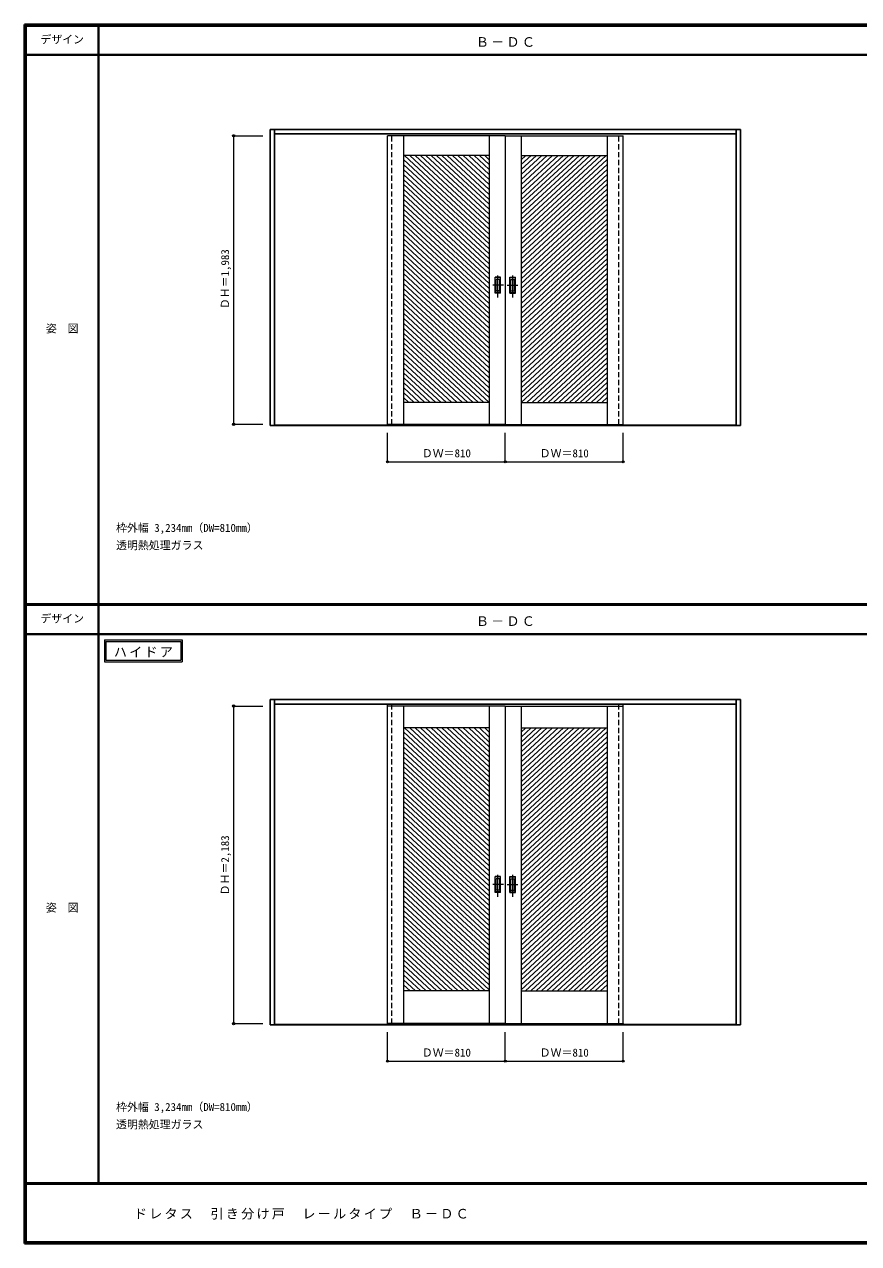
# Model space of a CAD drawing. Units: millimetres, scale not verified. Extents: x -6000 to 5700, y -4307 to 4175.
# Drawn here: x -6000 to -267, y -4205 to 4175 of the extents above; entities that cross this region are included whole.
import ezdxf
from ezdxf.enums import TextEntityAlignment as Align

# ---------------------------------------------------------------- set-up
doc = ezdxf.new("R2010")
doc.units = ezdxf.units.MM
doc.header["$LTSCALE"] = 30
doc.header["$PDMODE"] = 32
doc.header["$PDSIZE"] = 15
doc.linetypes.add('CHAIN1', pattern=[8, 5, -1, 1, -1])
doc.linetypes.add('DASHED1', pattern=[1.8, 1.2, -0.6])
for name, color, linetype, lineweight in [('0-2_扉', 7, 'Continuous', 18), ('0-4_枠', 3, 'Continuous', 25), ('0-6_引手', 7, 'Continuous', 18), ('0-A_文字', 7, 'Continuous', 18), ('0-B_寸法', 7, 'Continuous', 9), ('0-C_ハッチ', 4, 'Continuous', 9), ('F-1_枠', 6, 'Continuous', 40), ('F-A_文字', 7, 'Continuous', 18)]:
    doc.layers.add(name, color=color, linetype=linetype, lineweight=lineweight)
doc.styles.add('ＭＳ ゴシック', font='')
doc.styles.get('ＭＳ ゴシック').set_extended_font_data('MS Gothic')

msp = doc.modelspace()

# ---------------------------------------------------------------- linework, layer by layer
at = {"layer": '0-2_扉', "color": 4, "linetype": 'DASHED1', "lineweight": 9}
for p, q in [((-3505, 1425.5), (-3505, 3423)), ((-3475, 1425.5), (-3475, 3423)), ((-1915, 1425.5), (-1915, 3423)), ((-1885, 1425.5), (-1885, 3423))]:
    msp.add_line(p, q, dxfattribs=at)
at = {"layer": '0-2_扉'}
for p, q in [((-2695, 3409), (-3505, 3409)), ((-3395, 3409), (-3395, 1426)), ((-2805, 3409), (-2805, 1426)), ((-2695, 3409), (-2695, 1426)), ((-2695, 3409), (-1885, 3409)), ((-2695, 3409), (-2695, 1426)), ((-2585, 3409), (-2585, 1426)), ((-1995, 3409), (-1995, 1426)), ((-2805, 3274), (-3395, 3274)), ((-2585, 3274), (-1995, 3274)), ((-2805, 1576), (-3395, 1576)), ((-2585, 1576), (-1995, 1576)), ((-2695, -510.25), (-3505, -510.25)), ((-3395, -510.25), (-3395, -2693.25)), ((-2805, -510.25), (-2805, -2693.25)), ((-2695, -510.25), (-2695, -2693.25)), ((-2695, -510.25), (-1885, -510.25)), ((-2695, -510.25), (-2695, -2693.25)), ((-2585, -510.25), (-2585, -2693.25)), ((-1995, -510.25), (-1995, -2693.25)), ((-2805, -660.25), (-3395, -660.25)), ((-2585, -660.25), (-1995, -660.25)), ((-2805, -2468.25), (-3395, -2468.25)), ((-2585, -2468.25), (-1995, -2468.25))]:
    msp.add_line(p, q, dxfattribs=at)
at = {"layer": '0-2_扉', "color": 3, "lineweight": 25}
for p, q in [((-3505, 1426), (-3505, 1418)), ((-3475, 1426), (-3475, 1418)), ((-1915, 1426), (-1915, 1418)), ((-1885, 1426), (-1885, 1418)), ((-3505, 1418), (-3475, 1418)), ((-1915, 1418), (-1885, 1418))]:
    msp.add_line(p, q, dxfattribs=at)
at = {"layer": '0-2_扉'}
for points in [[(-2695, 1426), (-3505, 1426), (-3505, 3409)], [(-2695, 1426), (-1885, 1426), (-1885, 3409)], [(-2695, -2693.25), (-3505, -2693.25), (-3505, -510.25)], [(-2695, -2693.25), (-1885, -2693.25), (-1885, -510.25)]]:
    msp.add_lwpolyline(points, dxfattribs=at)
at = {"layer": '0-4_枠'}
for p, q in [((-4312, 1418), (-4312, 3453)), ((-4312, 3453), (-1078, 3453)), ((-4282, 1418), (-4282, 3453)), ((-1108, 1418), (-1108, 3453)), ((-1078, 1418), (-1078, 3453)), ((-4282, 3423), (-1108, 3423)), ((-4282, 1418), (-4312, 1418)), ((-1108, 1421), (-4282, 1421)), ((-1108, 1418), (-4282, 1418)), ((-1078, 1418), (-1108, 1418)), ((-4312, -2701.25), (-4312, -466.25)), ((-4312, -466.25), (-1078, -466.25)), ((-4282, -2701.25), (-4282, -466.25)), ((-4282, -496.25), (-1108, -496.25)), ((-1108, -2701.25), (-1108, -466.25)), ((-1078, -2701.25), (-1078, -466.25)), ((-4282, -2701.25), (-4312, -2701.25)), ((-1108, -2698.25), (-4282, -2698.25)), ((-1108, -2701.25), (-4282, -2701.25)), ((-3505, -2693.25), (-3505, -2701.25)), ((-3505, -2701.25), (-3475, -2701.25)), ((-3475, -2693.25), (-3475, -2701.25)), ((-1915, -2693.25), (-1915, -2701.25)), ((-1915, -2701.25), (-1885, -2701.25)), ((-1885, -2693.25), (-1885, -2701.25)), ((-1078, -2701.25), (-1108, -2701.25))]:
    msp.add_line(p, q, dxfattribs=at)
at = {"layer": '0-4_枠', "color": 4, "linetype": 'DASHED1', "lineweight": 9}
for p, q in [((-3505, -2693.75), (-3505, -496.25)), ((-3475, -2693.75), (-3475, -496.25)), ((-1915, -2693.75), (-1915, -496.25)), ((-1885, -2693.75), (-1885, -496.25))]:
    msp.add_line(p, q, dxfattribs=at)
at = {"layer": '0-6_引手'}
for p, q in [((-2727, 2438.5), (-2765, 2438.5)), ((-2765, 2328.5), (-2765, 2438.5)), ((-2727, 2328.5), (-2727, 2438.5)), ((-2663, 2438.5), (-2625, 2438.5)), ((-2663, 2328.5), (-2663, 2438.5)), ((-2625, 2328.5), (-2625, 2438.5)), ((-2733.5, 2422.5), (-2758.5, 2422.5)), ((-2758.5, 2344.5), (-2758.5, 2422.5)), ((-2733.5, 2344.5), (-2733.5, 2422.5)), ((-2656.5, 2422.5), (-2631.5, 2422.5)), ((-2656.5, 2344.5), (-2656.5, 2422.5)), ((-2631.5, 2344.5), (-2631.5, 2422.5)), ((-2727, 2328.5), (-2765, 2328.5)), ((-2733.5, 2344.5), (-2758.5, 2344.5)), ((-2663, 2328.5), (-2625, 2328.5)), ((-2656.5, 2344.5), (-2631.5, 2344.5)), ((-2727, -1680.75), (-2765, -1680.75)), ((-2765, -1790.75), (-2765, -1680.75)), ((-2733.5, -1696.75), (-2758.5, -1696.75)), ((-2758.5, -1774.75), (-2758.5, -1696.75)), ((-2733.5, -1774.75), (-2733.5, -1696.75)), ((-2727, -1790.75), (-2727, -1680.75)), ((-2663, -1680.75), (-2625, -1680.75)), ((-2663, -1790.75), (-2663, -1680.75)), ((-2656.5, -1696.75), (-2631.5, -1696.75)), ((-2656.5, -1774.75), (-2656.5, -1696.75)), ((-2631.5, -1774.75), (-2631.5, -1696.75)), ((-2625, -1790.75), (-2625, -1680.75)), ((-2727, -1790.75), (-2765, -1790.75)), ((-2733.5, -1774.75), (-2758.5, -1774.75)), ((-2663, -1790.75), (-2625, -1790.75)), ((-2656.5, -1774.75), (-2631.5, -1774.75))]:
    msp.add_line(p, q, dxfattribs=at)
at = {"layer": '0-6_引手', "linetype": 'DASHED1'}
for p, q in [((-2762, 2332.5), (-2762, 2434.5)), ((-2628, 2332.5), (-2628, 2434.5)), ((-2730, 2332.5), (-2762, 2332.5)), ((-2660, 2332.5), (-2628, 2332.5)), ((-2762, -1786.75), (-2762, -1684.75)), ((-2628, -1786.75), (-2628, -1684.75)), ((-2730, -1786.75), (-2762, -1786.75)), ((-2660, -1786.75), (-2628, -1786.75))]:
    msp.add_line(p, q, dxfattribs=at)
at = {"layer": '0-6_引手', "linetype": 'CHAIN1'}
for p, q in [((-2746, 2298.27), (-2746, 2469.12)), ((-2644, 2298.27), (-2644, 2469.12)), ((-2707.93, 2383.5), (-2780.44, 2383.5)), ((-2682.07, 2383.5), (-2609.56, 2383.5)), ((-2746, -1820.98), (-2746, -1650.13)), ((-2644, -1820.98), (-2644, -1650.13)), ((-2707.93, -1735.75), (-2780.44, -1735.75)), ((-2682.07, -1735.75), (-2609.56, -1735.75))]:
    msp.add_line(p, q, dxfattribs=at)
at = {"layer": '0-6_引手', "linetype": 'DASHED1'}
for points in [[(-2730, 2332.5), (-2730, 2434.5), (-2762, 2434.5)], [(-2660, 2332.5), (-2660, 2434.5), (-2628, 2434.5)], [(-2730, -1786.75), (-2730, -1684.75), (-2762, -1684.75)], [(-2660, -1786.75), (-2660, -1684.75), (-2628, -1684.75)]]:
    msp.add_lwpolyline(points, dxfattribs=at)
at = {"layer": '0-A_文字'}
for p, q in [((-5450, -55.5), (-5450, -205.5)), ((-5440, -65.5), (-4925.67, -65.5)), ((-4925.67, -65.5), (-4925.67, -195.5)), ((-5450, -205.5), (-4915.67, -205.5))]:
    msp.add_line(p, q, dxfattribs=at)
for points in [[(-5450, -55.5), (-4915.67, -55.5), (-4915.67, -205.5)], [(-5440, -65.5), (-5440, -195.5), (-4925.67, -195.5)]]:
    msp.add_lwpolyline(points, dxfattribs=at)
at = {"layer": '0-B_寸法', "color": 4}
for p, q in [((-4562, 3409.5), (-4362, 3409.5)), ((-4562, 3409.5), (-4562, 1426.5)), ((-4562, 1426.5), (-4362, 1426.5)), ((-3505, 1168), (-3505, 1368)), ((-2695, 1168), (-2695, 1368)), ((-1885, 1168), (-1885, 1368)), ((-3505, 1168), (-1885, 1168)), ((-4562, -510.25), (-4362, -510.25)), ((-4562, -510.25), (-4562, -2693.25)), ((-4562, -2693.25), (-4362, -2693.25)), ((-3505, -2951.25), (-3505, -2751.25)), ((-2695, -2951.25), (-2695, -2751.25)), ((-1885, -2951.25), (-1885, -2751.25)), ((-3505, -2951.25), (-1885, -2951.25))]:
    msp.add_line(p, q, dxfattribs=at)
at = {"layer": '0-B_寸法'}
for p in [(-4562, 3409.5), (-4562, 1426.5), (-3505, 1168), (-2695, 1168), (-1885, 1168), (-4562, -510.25), (-4562, -2693.25), (-3505, -2951.25), (-2695, -2951.25), (-1885, -2951.25)]:
    msp.add_point(p, dxfattribs=at)
at = {"layer": '0-C_ハッチ'}
for p, q in [((-3388.3, 3274), (-2805, 2733.91)), ((-3351.5, 3274), (-2805, 2767.98)), ((-3314.71, 3274), (-2805, 2802.05)), ((-3277.91, 3274), (-2805, 2836.12)), ((-3241.11, 3274), (-2805, 2870.19)), ((-3204.32, 3274), (-2805, 2904.26)), ((-3167.52, 3274), (-2805, 2938.34)), ((-3130.72, 3274), (-2805, 2972.41)), ((-3093.93, 3274), (-2805, 3006.48)), ((-3057.13, 3274), (-2805, 3040.55)), ((-3020.33, 3274), (-2805, 3074.62)), ((-2983.53, 3274), (-2805, 3108.69)), ((-2946.74, 3274), (-2805, 3142.76)), ((-2909.94, 3274), (-2805, 3176.83)), ((-2873.14, 3274), (-2805, 3210.9)), ((-2836.35, 3274), (-2805, 3244.97)), ((-2516.86, 3274), (-2585, 3210.9)), ((-2480.06, 3274), (-2585, 3176.83)), ((-2443.26, 3274), (-2585, 3142.76)), ((-2406.47, 3274), (-2585, 3108.69)), ((-2553.65, 3274), (-2585, 3244.97)), ((-2369.67, 3274), (-2585, 3074.62)), ((-2332.87, 3274), (-2585, 3040.55)), ((-2296.08, 3274), (-2585, 3006.48)), ((-2259.28, 3274), (-2585, 2972.41)), ((-2222.48, 3274), (-2585, 2938.34)), ((-2185.69, 3274), (-2585, 2904.26)), ((-2148.89, 3274), (-2585, 2870.19)), ((-2112.09, 3274), (-2585, 2836.12)), ((-2075.3, 3274), (-2585, 2802.05)), ((-2038.5, 3274), (-2585, 2767.98)), ((-2001.7, 3274), (-2585, 2733.91)), ((-3395, 3246.13), (-2805, 2699.84)), ((-3395, 3212.06), (-2805, 2665.77)), ((-1995, 3246.13), (-2585, 2699.84)), ((-1995, 3212.06), (-2585, 2665.77)), ((-3395, 3177.99), (-2805, 2631.7)), ((-3395, 3143.92), (-2805, 2597.62)), ((-3395, 3109.85), (-2805, 2563.55)), ((-1995, 3177.99), (-2585, 2631.7)), ((-1995, 3143.92), (-2585, 2597.62)), ((-1995, 3109.85), (-2585, 2563.55)), ((-3395, 3075.78), (-2805, 2529.48)), ((-3395, 3041.71), (-2805, 2495.41)), ((-1995, 3075.78), (-2585, 2529.48)), ((-1995, 3041.71), (-2585, 2495.41)), ((-3395, 3007.64), (-2805, 2461.34)), ((-3395, 2973.57), (-2805, 2427.27)), ((-3395, 2939.49), (-2805, 2393.2)), ((-1995, 3007.64), (-2585, 2461.34)), ((-1995, 2973.57), (-2585, 2427.27)), ((-1995, 2939.49), (-2585, 2393.2)), ((-3395, 2905.42), (-2805, 2359.13)), ((-3395, 2871.35), (-2805, 2325.06)), ((-1995, 2905.42), (-2585, 2359.13)), ((-1995, 2871.35), (-2585, 2325.06)), ((-3395, 2837.28), (-2805, 2290.99)), ((-3395, 2803.21), (-2805, 2256.91)), ((-3395, 2769.14), (-2805, 2222.84)), ((-1995, 2837.28), (-2585, 2290.99)), ((-1995, 2803.21), (-2585, 2256.91)), ((-1995, 2769.14), (-2585, 2222.84)), ((-3395, 2735.07), (-2805, 2188.77)), ((-3395, 2701), (-2805, 2154.7)), ((-1995, 2735.07), (-2585, 2188.77)), ((-1995, 2701), (-2585, 2154.7)), ((-3395, 2666.93), (-2805, 2120.63)), ((-3395, 2632.86), (-2805, 2086.56)), ((-3395, 2598.78), (-2805, 2052.49)), ((-1995, 2666.93), (-2585, 2120.63)), ((-1995, 2632.86), (-2585, 2086.56)), ((-1995, 2598.78), (-2585, 2052.49)), ((-3395, 2564.71), (-2805, 2018.42)), ((-3395, 2530.64), (-2805, 1984.35)), ((-1995, 2564.71), (-2585, 2018.42)), ((-1995, 2530.64), (-2585, 1984.35)), ((-3395, 2496.57), (-2805, 1950.27)), ((-3395, 2462.5), (-2805, 1916.2)), ((-1995, 2496.57), (-2585, 1950.27)), ((-1995, 2462.5), (-2585, 1916.2)), ((-3395, 2428.43), (-2805, 1882.13)), ((-3395, 2394.36), (-2805, 1848.06)), ((-3395, 2360.29), (-2805, 1813.99)), ((-1995, 2428.43), (-2585, 1882.13)), ((-1995, 2394.36), (-2585, 1848.06)), ((-1995, 2360.29), (-2585, 1813.99)), ((-3395, 2326.22), (-2805, 1779.92)), ((-3395, 2292.14), (-2805, 1745.85)), ((-1995, 2326.22), (-2585, 1779.92)), ((-1995, 2292.14), (-2585, 1745.85)), ((-3395, 2258.07), (-2805, 1711.78)), ((-3395, 2224), (-2805, 1677.71)), ((-3395, 2189.93), (-2805, 1643.64)), ((-1995, 2258.07), (-2585, 1711.78)), ((-1995, 2224), (-2585, 1677.71)), ((-1995, 2189.93), (-2585, 1643.64)), ((-3395, 2155.86), (-2805, 1609.56)), ((-3395, 2121.79), (-2805, 1575.49)), ((-1995, 2155.86), (-2585, 1609.56)), ((-1995, 2121.79), (-2585, 1575.49)), ((-3395, 2087.72), (-2842.34, 1576)), ((-3395, 2053.65), (-2879.14, 1576)), ((-3395, 2019.58), (-2915.94, 1576)), ((-1995, 2087.72), (-2547.66, 1576)), ((-1995, 2053.65), (-2510.86, 1576)), ((-1995, 2019.58), (-2474.06, 1576)), ((-3395, 1985.51), (-2952.73, 1576)), ((-3395, 1951.43), (-2989.53, 1576)), ((-1995, 1985.51), (-2437.27, 1576)), ((-1995, 1951.43), (-2400.47, 1576)), ((-3395, 1917.36), (-3026.33, 1576)), ((-3395, 1883.29), (-3063.13, 1576)), ((-3395, 1849.22), (-3099.92, 1576)), ((-1995, 1917.36), (-2363.67, 1576)), ((-1995, 1883.29), (-2326.88, 1576)), ((-1995, 1849.22), (-2290.08, 1576)), ((-3395, 1815.15), (-3136.72, 1576)), ((-3395, 1781.08), (-3173.52, 1576)), ((-1995, 1815.15), (-2253.28, 1576)), ((-1995, 1781.08), (-2216.49, 1576)), ((-3395, 1747.01), (-3210.31, 1576)), ((-3395, 1712.94), (-3247.11, 1576)), ((-3395, 1678.87), (-3283.91, 1576)), ((-1995, 1747.01), (-2179.69, 1576)), ((-1995, 1712.94), (-2142.89, 1576)), ((-1995, 1678.87), (-2106.09, 1576)), ((-3395, 1644.79), (-3320.7, 1576)), ((-3395, 1610.72), (-3357.5, 1576)), ((-1995, 1644.79), (-2069.3, 1576)), ((-1995, 1610.72), (-2032.5, 1576)), ((-3388.3, -660.25), (-2805, -1200.34)), ((-3351.5, -660.25), (-2805, -1166.27)), ((-3314.71, -660.25), (-2805, -1132.2)), ((-3277.91, -660.25), (-2805, -1098.13)), ((-3241.11, -660.25), (-2805, -1064.06)), ((-3204.32, -660.25), (-2805, -1029.99)), ((-3167.52, -660.25), (-2805, -995.91)), ((-3130.72, -660.25), (-2805, -961.84)), ((-3093.93, -660.25), (-2805, -927.77)), ((-3057.13, -660.25), (-2805, -893.7)), ((-3020.33, -660.25), (-2805, -859.63)), ((-2983.53, -660.25), (-2805, -825.56)), ((-2946.74, -660.25), (-2805, -791.49)), ((-2909.94, -660.25), (-2805, -757.42)), ((-2873.14, -660.25), (-2805, -723.35)), ((-2836.35, -660.25), (-2805, -689.28)), ((-2516.86, -660.25), (-2585, -723.35)), ((-2480.06, -660.25), (-2585, -757.42)), ((-2443.26, -660.25), (-2585, -791.49)), ((-2406.47, -660.25), (-2585, -825.56)), ((-2553.65, -660.25), (-2585, -689.28)), ((-2369.67, -660.25), (-2585, -859.63)), ((-2332.87, -660.25), (-2585, -893.7)), ((-2296.08, -660.25), (-2585, -927.77)), ((-2259.28, -660.25), (-2585, -961.84)), ((-2222.48, -660.25), (-2585, -995.91)), ((-2185.69, -660.25), (-2585, -1029.99)), ((-2148.89, -660.25), (-2585, -1064.06)), ((-2112.09, -660.25), (-2585, -1098.13)), ((-2075.3, -660.25), (-2585, -1132.2)), ((-2038.5, -660.25), (-2585, -1166.27)), ((-2001.7, -660.25), (-2585, -1200.34)), ((-3395, -688.12), (-2805, -1234.41)), ((-3395, -722.19), (-2805, -1268.48)), ((-1995, -688.12), (-2585, -1234.41)), ((-1995, -722.19), (-2585, -1268.48)), ((-3395, -756.26), (-2805, -1302.55)), ((-3395, -790.33), (-2805, -1336.63)), ((-3395, -824.4), (-2805, -1370.7)), ((-1995, -756.26), (-2585, -1302.55)), ((-1995, -790.33), (-2585, -1336.63)), ((-1995, -824.4), (-2585, -1370.7)), ((-3395, -858.47), (-2805, -1404.77)), ((-3395, -892.54), (-2805, -1438.84)), ((-1995, -858.47), (-2585, -1404.77)), ((-1995, -892.54), (-2585, -1438.84)), ((-3395, -926.61), (-2805, -1472.91)), ((-3395, -960.68), (-2805, -1506.98)), ((-3395, -994.76), (-2805, -1541.05)), ((-1995, -926.61), (-2585, -1472.91)), ((-1995, -960.68), (-2585, -1506.98)), ((-1995, -994.76), (-2585, -1541.05)), ((-3395, -1028.83), (-2805, -1575.12)), ((-3395, -1062.9), (-2805, -1609.19)), ((-1995, -1028.83), (-2585, -1575.12)), ((-1995, -1062.9), (-2585, -1609.19)), ((-3395, -1096.97), (-2805, -1643.26)), ((-3395, -1131.04), (-2805, -1677.34)), ((-3395, -1165.11), (-2805, -1711.41)), ((-1995, -1096.97), (-2585, -1643.26)), ((-1995, -1131.04), (-2585, -1677.34)), ((-1995, -1165.11), (-2585, -1711.41)), ((-3395, -1199.18), (-2805, -1745.48)), ((-3395, -1233.25), (-2805, -1779.55)), ((-1995, -1199.18), (-2585, -1745.48)), ((-1995, -1233.25), (-2585, -1779.55)), ((-3395, -1267.32), (-2805, -1813.62)), ((-3395, -1301.4), (-2805, -1847.69)), ((-3395, -1335.47), (-2805, -1881.76)), ((-1995, -1267.32), (-2585, -1813.62)), ((-1995, -1301.4), (-2585, -1847.69)), ((-1995, -1335.47), (-2585, -1881.76)), ((-3395, -1369.54), (-2805, -1915.83)), ((-3395, -1403.61), (-2805, -1949.9)), ((-1995, -1369.54), (-2585, -1915.83)), ((-1995, -1403.61), (-2585, -1949.9)), ((-3395, -1437.68), (-2805, -1983.98)), ((-3395, -1471.75), (-2805, -2018.05)), ((-3395, -1505.82), (-2805, -2052.12)), ((-1995, -1437.68), (-2585, -1983.98)), ((-1995, -1471.75), (-2585, -2018.05)), ((-1995, -1505.82), (-2585, -2052.12)), ((-3395, -1539.89), (-2805, -2086.19)), ((-3395, -1573.96), (-2805, -2120.26)), ((-1995, -1539.89), (-2585, -2086.19)), ((-1995, -1573.96), (-2585, -2120.26)), ((-3395, -1608.03), (-2805, -2154.33)), ((-3395, -1642.11), (-2805, -2188.4)), ((-1995, -1608.03), (-2585, -2154.33)), ((-1995, -1642.11), (-2585, -2188.4)), ((-3395, -1676.18), (-2805, -2222.47)), ((-3395, -1710.25), (-2805, -2256.54)), ((-3395, -1744.32), (-2805, -2290.62)), ((-1995, -1676.18), (-2585, -2222.47)), ((-1995, -1710.25), (-2585, -2256.54)), ((-1995, -1744.32), (-2585, -2290.62)), ((-3395, -1778.39), (-2805, -2324.69)), ((-3395, -1812.46), (-2805, -2358.76)), ((-1995, -1778.39), (-2585, -2324.69)), ((-1995, -1812.46), (-2585, -2358.76)), ((-3395, -1846.53), (-2805, -2392.83)), ((-3395, -1880.6), (-2805, -2426.9)), ((-3395, -1914.67), (-2805, -2460.97)), ((-1995, -1846.53), (-2585, -2392.83)), ((-1995, -1880.6), (-2585, -2426.9)), ((-1995, -1914.67), (-2585, -2460.97)), ((-3395, -1948.75), (-2833.93, -2468.25)), ((-3395, -1982.82), (-2870.73, -2468.25)), ((-1995, -1948.75), (-2556.07, -2468.25)), ((-1995, -1982.82), (-2519.27, -2468.25)), ((-3395, -2016.89), (-2907.53, -2468.25)), ((-3395, -2050.96), (-2944.33, -2468.25)), ((-3395, -2085.03), (-2981.12, -2468.25)), ((-1995, -2016.89), (-2482.47, -2468.25)), ((-1995, -2050.96), (-2445.68, -2468.25)), ((-1995, -2085.03), (-2408.88, -2468.25)), ((-3395, -2119.1), (-3017.92, -2468.25)), ((-3395, -2153.17), (-3054.72, -2468.25)), ((-1995, -2119.1), (-2372.08, -2468.25)), ((-1995, -2153.17), (-2335.29, -2468.25)), ((-3395, -2187.24), (-3091.51, -2468.25)), ((-3395, -2221.31), (-3128.31, -2468.25)), ((-3395, -2255.38), (-3165.11, -2468.25)), ((-1995, -2187.24), (-2298.49, -2468.25)), ((-1995, -2221.31), (-2261.69, -2468.25)), ((-1995, -2255.38), (-2224.89, -2468.25)), ((-3395, -2289.46), (-3201.9, -2468.25)), ((-3395, -2323.53), (-3238.7, -2468.25)), ((-1995, -2289.46), (-2188.1, -2468.25)), ((-1995, -2323.53), (-2151.3, -2468.25)), ((-3395, -2357.6), (-3275.5, -2468.25)), ((-3395, -2391.67), (-3312.29, -2468.25)), ((-3395, -2425.74), (-3349.09, -2468.25)), ((-1995, -2357.6), (-2114.5, -2468.25)), ((-1995, -2391.67), (-2077.71, -2468.25)), ((-1995, -2425.74), (-2040.91, -2468.25))]:
    msp.add_line(p, q, dxfattribs=at)
at = {"layer": 'F-1_枠'}
for p, q in [((-6000, 4175), (5700, 4175)), ((-6000, 4175), (-6000, -4205)), ((-6000, 4170), (5700, 4170)), ((-6000, 4165), (5700, 4165)), ((-5995, 4175), (-5995, -4205)), ((-5990, 4175), (-5990, -4205)), ((-5490, 4175), (-5490, -3790)), ((-6000, 3965), (5700, 3965)), ((-6000, 190.5), (5700, 190.5)), ((-6000, 187.5), (5700, 187.5)), ((-6000, 184.5), (5700, 184.5)), ((-6000, -15.5), (5700, -15.5)), ((5700, -3790), (-6000, -3790)), ((5700, -3795), (-6000, -3795)), ((5700, -4195), (-6000, -4195)), ((5700, -4200), (-6000, -4200)), ((5700, -4205), (-6000, -4205))]:
    msp.add_line(p, q, dxfattribs=at)

# ---------------------------------------------------------------- texts
at = {"layer": '0-A_文字', "style": 'ＭＳ ゴシック'}
for s, p in [('枠外幅 3,234mm（DW=810mm）', (-5370, 670.5)), ('透明熱処理ガラス', (-5370, 550.5)), ('枠外幅 3,234mm（DW=810mm）', (-5370, -3310)), ('透明熱処理ガラス', (-5370, -3430))]:
    msp.add_text(s, height=54.99, dxfattribs=at).set_placement(p, align=Align.BOTTOM_LEFT)
at = {"layer": '0-A_文字', "char_height": 65.98, "attachment_point": 7, "style": 'ＭＳ ゴシック'}
for s, insert in [('\\T1.17;Ｂ－ＤＣ', (-2897.5, 4020)), ('\\T1.17;Ｂ－ＤＣ', (-2897.5, 39.5)), ('\\T1.17;ハイドア', (-5385.34, -175.5))]:
    msp.add_mtext(s, dxfattribs=dict(at, insert=insert))
at = {"layer": '0-B_寸法', "style": 'ＭＳ ゴシック'}
for s, p in [('ＤＨ＝1,983', (-4577, 2217.75)), ('ＤＨ＝2,183', (-4577, -1811.25))]:
    msp.add_text(s, height=54.99, rotation=90, dxfattribs=at).set_placement(p, align=Align.BOTTOM_LEFT)
for p in [(-3268.75, 1183), (-2458.75, 1183), (-3268.75, -2936.25), (-2458.75, -2936.25)]:
    msp.add_text('ＤＷ＝810', height=54.99, dxfattribs=at).set_placement(p, align=Align.BOTTOM_LEFT)
at = {"layer": 'F-A_文字', "style": 'ＭＳ ゴシック'}
for s, p in [('デザイン', (-5890, 4027.5)), ('姿\u3000図', (-5852.5, 2040.25)), ('デザイン', (-5890, 47)), ('姿\u3000図', (-5852.5, -1940.25))]:
    msp.add_text(s, height=54.99, dxfattribs=at).set_placement(p, align=Align.BOTTOM_LEFT)
at = {"layer": 'F-A_文字', "insert": (-5247.55, -4040), "char_height": 65.98, "attachment_point": 7, "style": 'ＭＳ ゴシック'}
msp.add_mtext('\\T1.17;ドレタス\u3000引き分け戸\u3000レールタイプ\u3000Ｂ－ＤＣ', dxfattribs=at)

doc.saveas('drawing.dxf')
